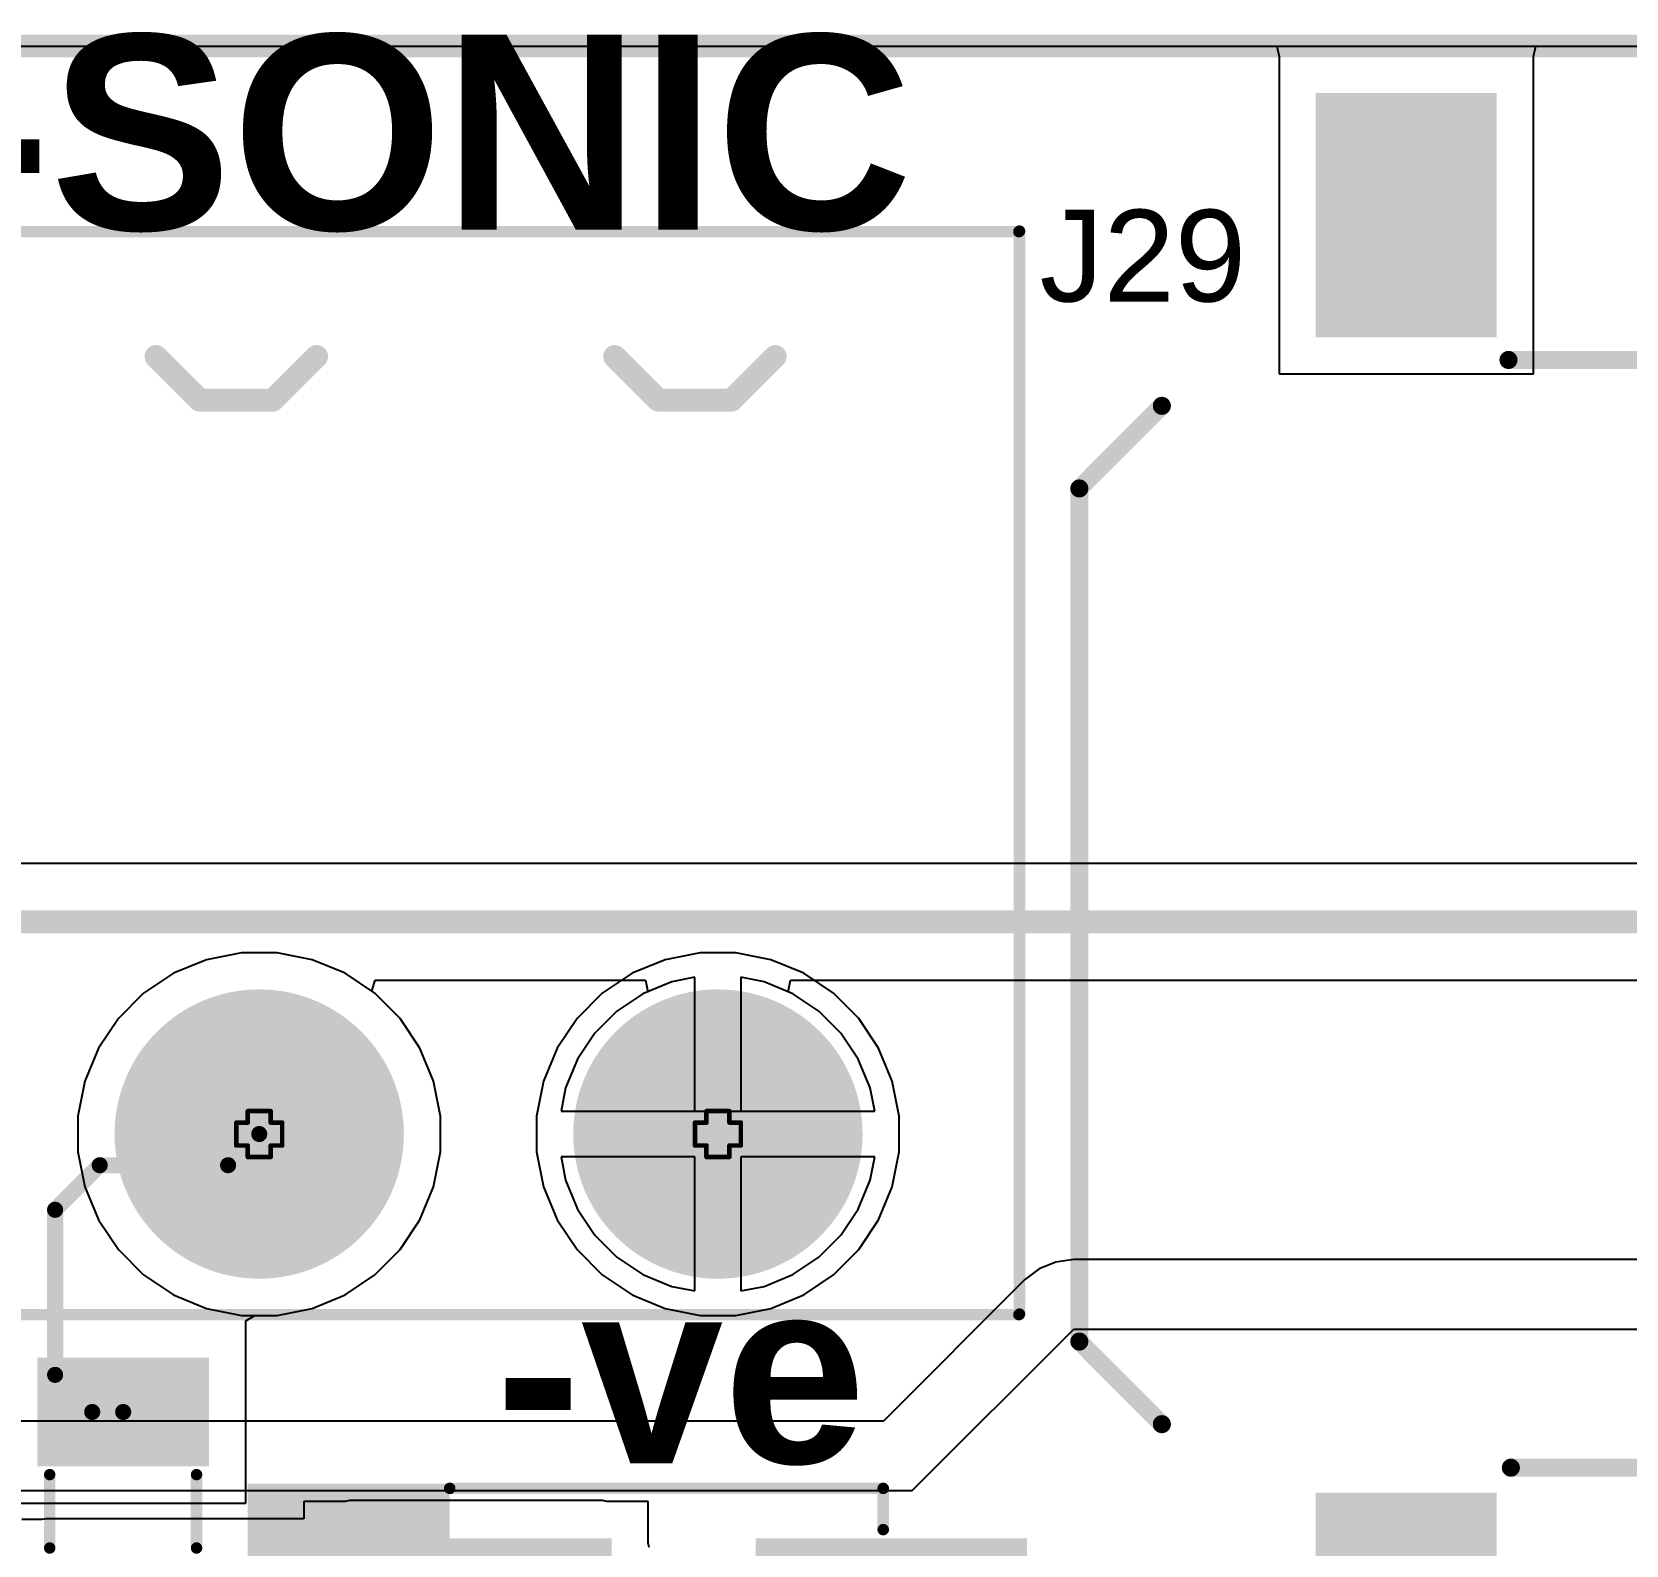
# Model space of a CAD drawing. Header units: inches. Extents: x -3 to 5437, y -3 to 5435.
# Drawn here: x 124.4 to 142.06, y 104.62 to 121.38 of the extents above; entities that cross this region are included whole.
import ezdxf

# ---------------------------------------------------------------- set-up
doc = ezdxf.new("R2010")
doc.units = ezdxf.units.IN
for name, color, linetype in [('Board Outline', 216, 'Continuous'), ('Bottom Layer', 5, 'Continuous'), ('Bottom Solder', 6, 'Continuous'), ('Drill Drawing', 1, 'Continuous'), ('GND', 16, 'Continuous'), ('Multi-Layer', 9, 'Continuous'), ('Pad Holes', 156, 'Continuous'), ('PWR', 76, 'Continuous'), ('Top Layer', 1, 'Continuous'), ('Top Overlay', 2, 'Continuous'), ('Top Paste', 8, 'Continuous'), ('Top Solder', 216, 'Continuous')]:
    doc.layers.add(name, color=color, linetype=linetype)
doc.styles.add('Arial', font='', dxfattribs={"height": 0.2})
doc.styles.add('Arial_Bold', font='', dxfattribs={"height": 0.2})
doc.styles.get('Arial').set_extended_font_data('Arial')
doc.styles.get('Arial_Bold').set_extended_font_data('Arial', bold=True)

# ---------------------------------------------------------------- blocks, each defined once
blk = doc.blocks.new('F____0805_113')
at = {"layer": 'Top Layer'}
for points in [[(-0.6, -0.85), (-1.6, -0.85), (-1.6, 0.85), (-0.6, 0.85)], [(1.6, -0.85), (0.6, -0.85), (0.6, 0.85), (1.6, 0.85)]]:
    blk.add_hatch(color=1, dxfattribs=at).paths.add_polyline_path(points)
at = {"layer": 'Top Paste'}
for points in [[(-0.6, -0.85), (-1.6, -0.85), (-1.6, 0.85), (-0.6, 0.85)], [(1.6, -0.85), (0.6, -0.85), (0.6, 0.85), (1.6, 0.85)]]:
    blk.add_hatch(color=8, dxfattribs=at).paths.add_polyline_path(points)
at = {"layer": 'Top Solder'}
for points in [[(-0.498, -0.952), (-1.702, -0.952), (-1.702, 0.952), (-0.498, 0.952)], [(1.702, -0.952), (0.498, -0.952), (0.498, 0.952), (1.702, 0.952)]]:
    blk.add_hatch(color=216, dxfattribs=at).paths.add_polyline_path(points)
at = {"layer": 'Top Overlay'}
for points in [[(-0.406, 0.813, 0.127, 0.127, 0), (0.406, 0.813, 0.127, 0.127, 0)], [(-0.406, -0.813, 0.127, 0.127, 0), (0.406, -0.813, 0.127, 0.127, 0)]]:
    blk.add_lwpolyline(points, format="xyseb", dxfattribs=at)
for points in [[(-0.438, 0.813, 0.0635, 0.0635, 1), (-0.375, 0.813, 0.0635, 0.0635, 1)], [(0.375, 0.813, 0.0635, 0.0635, 1), (0.438, 0.813, 0.0635, 0.0635, 1)], [(-0.438, -0.813, 0.0635, 0.0635, 1), (-0.375, -0.813, 0.0635, 0.0635, 1)], [(0.375, -0.813, 0.0635, 0.0635, 1), (0.438, -0.813, 0.0635, 0.0635, 1)]]:
    blk.add_lwpolyline(points, format="xyseb", close=True, dxfattribs=at)
blk = doc.blocks.new('SMB__115')
at = {"layer": 'Top Layer'}
for points in [[(-3.7, -1.2), (-3.7, 1.2), (-0.9, 1.2), (-0.9, -1.2)], [(0.9, -1.2), (0.9, 1.2), (3.7, 1.2), (3.7, -1.2)]]:
    blk.add_hatch(color=1, dxfattribs=at).paths.add_polyline_path(points)
at = {"layer": 'Top Overlay'}
for points in [[(2.591, 1.245), (4.827, 1.245), (4.827, 1.905), (2.591, 1.905)], [(3.734, -1.651), (4.827, -1.651), (4.827, 1.346), (3.734, 1.346)], [(2.591, -1.905), (4.827, -1.905), (4.827, -1.245), (2.591, -1.245)]]:
    blk.add_hatch(color=2, dxfattribs=at).paths.add_polyline_path(points)
at = {"layer": 'Top Paste'}
for points in [[(-3.7, -1.2), (-3.7, 1.2), (-0.9, 1.2), (-0.9, -1.2)], [(0.9, -1.2), (0.9, 1.2), (3.7, 1.2), (3.7, -1.2)]]:
    blk.add_hatch(color=8, dxfattribs=at).paths.add_polyline_path(points)
at = {"layer": 'Top Solder'}
for points in [[(-3.802, -1.302), (-3.802, 1.302), (-0.798, 1.302), (-0.798, -1.302)], [(0.798, -1.302), (0.798, 1.302), (3.802, 1.302), (3.802, -1.302)]]:
    blk.add_hatch(color=216, dxfattribs=at).paths.add_polyline_path(points)
at = {"layer": 'Top Overlay'}
for points in [[(2.591, 1.854, 0.127, 0.127, 0), (-2.21, 1.854, 0.127, 0.127, 0)], [(-2.21, 1.854, 0.127, 0.127, 0), (-2.21, 1.397, 0.127, 0.127, 0)], [(-2.21, -1.397, 0.127, 0.127, 0), (-2.21, -1.854, 0.127, 0.127, 0)], [(2.591, -1.854, 0.127, 0.127, 0), (-2.21, -1.854, 0.127, 0.127, 0)]]:
    blk.add_lwpolyline(points, format="xyseb", dxfattribs=at)
for points in [[(-2.242, 1.854, 0.0635, 0.0635, 1), (-2.178, 1.854, 0.0635, 0.0635, 1)], [(-2.242, 1.854, 0.0635, 0.0635, 1), (-2.178, 1.854, 0.0635, 0.0635, 1)], [(2.559, 1.854, 0.0635, 0.0635, 1), (2.623, 1.854, 0.0635, 0.0635, 1)], [(-2.242, 1.397, 0.0635, 0.0635, 1), (-2.178, 1.397, 0.0635, 0.0635, 1)], [(-2.242, -1.397, 0.0635, 0.0635, 1), (-2.178, -1.397, 0.0635, 0.0635, 1)], [(-2.242, -1.854, 0.0635, 0.0635, 1), (-2.178, -1.854, 0.0635, 0.0635, 1)], [(-2.242, -1.854, 0.0635, 0.0635, 1), (-2.178, -1.854, 0.0635, 0.0635, 1)], [(2.559, -1.854, 0.0635, 0.0635, 1), (2.623, -1.854, 0.0635, 0.0635, 1)]]:
    blk.add_lwpolyline(points, format="xyseb", close=True, dxfattribs=at)
blk = doc.blocks.new('TBP01R1_508_04BE_118')
at = {"layer": 'Bottom Layer'}
blk.add_hatch(color=5, dxfattribs=at).paths.add_polyline_path([(-6.58, 1.5), (-3.58, 1.5), (-3.58, -1.5), (-6.58, -1.5)])
h = blk.add_hatch(color=5, dxfattribs=at)
edge = h.paths.add_edge_path()
edge.add_arc((0, 0), 1.5, 0, 360)
h = blk.add_hatch(color=5, dxfattribs=at)
edge = h.paths.add_edge_path()
edge.add_arc((5.08, 0), 1.5, 0, 360)
h = blk.add_hatch(color=5, dxfattribs=at)
edge = h.paths.add_edge_path()
edge.add_arc((10.16, 0), 1.5, 0, 360)
at = {"layer": 'Bottom Solder'}
blk.add_hatch(color=6, dxfattribs=at).paths.add_polyline_path([(-6.682, 1.602), (-3.478, 1.602), (-3.478, -1.602), (-6.682, -1.602)])
h = blk.add_hatch(color=6, dxfattribs=at)
edge = h.paths.add_edge_path()
edge.add_arc((0, 0), 1.602, 0, 360)
h = blk.add_hatch(color=6, dxfattribs=at)
edge = h.paths.add_edge_path()
edge.add_arc((5.08, 0), 1.602, 0, 360)
h = blk.add_hatch(color=6, dxfattribs=at)
edge = h.paths.add_edge_path()
edge.add_arc((10.16, 0), 1.602, 0, 360)
at = {"layer": 'GND'}
blk.add_hatch(color=16, dxfattribs=at).paths.add_polyline_path([(-6.58, 1.5), (-3.58, 1.5), (-3.58, -1.5), (-6.58, -1.5)])
h = blk.add_hatch(color=16, dxfattribs=at)
edge = h.paths.add_edge_path()
edge.add_arc((0, 0), 1.5, 0, 360)
h = blk.add_hatch(color=16, dxfattribs=at)
edge = h.paths.add_edge_path()
edge.add_arc((5.08, 0), 1.5, 0, 360)
h = blk.add_hatch(color=16, dxfattribs=at)
edge = h.paths.add_edge_path()
edge.add_arc((10.16, 0), 1.5, 0, 360)
at = {"layer": 'Multi-Layer'}
blk.add_hatch(color=9, dxfattribs=at).paths.add_polyline_path([(-6.58, 1.5), (-3.58, 1.5), (-3.58, -1.5), (-6.58, -1.5)])
h = blk.add_hatch(color=9, dxfattribs=at)
edge = h.paths.add_edge_path()
edge.add_arc((0, 0), 1.5, 0, 360)
h = blk.add_hatch(color=9, dxfattribs=at)
edge = h.paths.add_edge_path()
edge.add_arc((5.08, 0), 1.5, 0, 360)
h = blk.add_hatch(color=9, dxfattribs=at)
edge = h.paths.add_edge_path()
edge.add_arc((10.16, 0), 1.5, 0, 360)
at = {"layer": 'Pad Holes'}
h = blk.add_hatch(color=7, dxfattribs=at)
edge = h.paths.add_edge_path()
edge.add_arc((-5.08, 0), 0.85, 0, 360)
h = blk.add_hatch(color=7, dxfattribs=at)
edge = h.paths.add_edge_path()
edge.add_arc((0, 0), 0.85, 0, 360)
h = blk.add_hatch(color=7, dxfattribs=at)
edge = h.paths.add_edge_path()
edge.add_arc((5.08, 0), 0.85, 0, 360)
h = blk.add_hatch(color=7, dxfattribs=at)
edge = h.paths.add_edge_path()
edge.add_arc((10.16, 0), 0.85, 0, 360)
at = {"layer": 'PWR'}
blk.add_hatch(color=76, dxfattribs=at).paths.add_polyline_path([(-6.58, 1.5), (-3.58, 1.5), (-3.58, -1.5), (-6.58, -1.5)])
h = blk.add_hatch(color=76, dxfattribs=at)
edge = h.paths.add_edge_path()
edge.add_arc((0, 0), 1.5, 0, 360)
h = blk.add_hatch(color=76, dxfattribs=at)
edge = h.paths.add_edge_path()
edge.add_arc((5.08, 0), 1.5, 0, 360)
h = blk.add_hatch(color=76, dxfattribs=at)
edge = h.paths.add_edge_path()
edge.add_arc((10.16, 0), 1.5, 0, 360)
at = {"layer": 'Top Layer'}
blk.add_hatch(color=1, dxfattribs=at).paths.add_polyline_path([(-6.58, 1.5), (-3.58, 1.5), (-3.58, -1.5), (-6.58, -1.5)])
h = blk.add_hatch(color=1, dxfattribs=at)
edge = h.paths.add_edge_path()
edge.add_arc((0, 0), 1.5, 0, 360)
h = blk.add_hatch(color=1, dxfattribs=at)
edge = h.paths.add_edge_path()
edge.add_arc((5.08, 0), 1.5, 0, 360)
h = blk.add_hatch(color=1, dxfattribs=at)
edge = h.paths.add_edge_path()
edge.add_arc((10.16, 0), 1.5, 0, 360)
at = {"layer": 'Top Solder'}
blk.add_hatch(color=216, dxfattribs=at).paths.add_polyline_path([(-6.682, 1.602), (-3.478, 1.602), (-3.478, -1.602), (-6.682, -1.602)])
h = blk.add_hatch(color=216, dxfattribs=at)
edge = h.paths.add_edge_path()
edge.add_arc((0, 0), 1.602, 0, 360)
h = blk.add_hatch(color=216, dxfattribs=at)
edge = h.paths.add_edge_path()
edge.add_arc((5.08, 0), 1.602, 0, 360)
h = blk.add_hatch(color=216, dxfattribs=at)
edge = h.paths.add_edge_path()
edge.add_arc((10.16, 0), 1.602, 0, 360)
at = {"layer": 'Top Overlay'}
for points in [[(-8.42, -2, 0.127, 0.127, 0), (-8.42, 10, 0.127, 0.127, 0)], [(-8.42, 9.994, 0.127, 0.127, 0), (13.494, 9.994, 0.127, 0.127, 0)], [(13.5, -1.994, 0.127, 0.127, 0), (13.5, 10, 0.127, 0.127, 0)], [(-6.223, 8.611, 0.254, 0.254, 0), (-5.74, 8.128, 0.254, 0.254, 0)], [(-4.928, 8.128, 0.254, 0.254, 0), (-4.445, 8.611, 0.254, 0.254, 0)], [(-1.143, 8.611, 0.254, 0.254, 0), (-0.66, 8.128, 0.254, 0.254, 0)], [(0.152, 8.128, 0.254, 0.254, 0), (0.635, 8.611, 0.254, 0.254, 0)], [(3.937, 8.611, 0.254, 0.254, 0), (4.42, 8.128, 0.254, 0.254, 0)], [(5.232, 8.128, 0.254, 0.254, 0), (5.715, 8.611, 0.254, 0.254, 0)], [(9.017, 8.611, 0.254, 0.254, 0), (9.5, 8.128, 0.254, 0.254, 0)], [(10.312, 8.128, 0.254, 0.254, 0), (10.795, 8.611, 0.254, 0.254, 0)], [(-5.74, 8.128, 0.254, 0.254, 0), (-4.928, 8.128, 0.254, 0.254, 0)], [(-0.66, 8.128, 0.254, 0.254, 0), (0.152, 8.128, 0.254, 0.254, 0)], [(4.42, 8.128, 0.254, 0.254, 0), (5.232, 8.128, 0.254, 0.254, 0)], [(9.5, 8.128, 0.254, 0.254, 0), (10.312, 8.128, 0.254, 0.254, 0)], [(-8.42, -2, 0.127, 0.127, 0), (13.494, -2, 0.127, 0.127, 0)], [(13.494, -2, 0.127, 0.127, 0), (13.5, -1.994, 0.127, 0.127, 0)]]:
    blk.add_lwpolyline(points, format="xyseb", dxfattribs=at)
for points in [[(-8.452, 10, 0.0635, 0.0635, 1), (-8.388, 10, 0.0635, 0.0635, 1)], [(-8.452, 9.994, 0.0635, 0.0635, 1), (-8.388, 9.994, 0.0635, 0.0635, 1)], [(13.462, 9.994, 0.0635, 0.0635, 1), (13.526, 9.994, 0.0635, 0.0635, 1)], [(13.468, 10, 0.0635, 0.0635, 1), (13.532, 10, 0.0635, 0.0635, 1)], [(-6.286, 8.611, 0.127, 0.127, 1), (-6.16, 8.611, 0.127, 0.127, 1)], [(-4.508, 8.611, 0.127, 0.127, 1), (-4.381, 8.611, 0.127, 0.127, 1)], [(-1.206, 8.611, 0.127, 0.127, 1), (-1.079, 8.611, 0.127, 0.127, 1)], [(0.571, 8.611, 0.127, 0.127, 1), (0.699, 8.611, 0.127, 0.127, 1)], [(3.873, 8.611, 0.127, 0.127, 1), (4, 8.611, 0.127, 0.127, 1)], [(5.652, 8.611, 0.127, 0.127, 1), (5.779, 8.611, 0.127, 0.127, 1)], [(8.953, 8.611, 0.127, 0.127, 1), (9.08, 8.611, 0.127, 0.127, 1)], [(10.732, 8.611, 0.127, 0.127, 1), (10.858, 8.611, 0.127, 0.127, 1)], [(-5.804, 8.128, 0.127, 0.127, 1), (-5.677, 8.128, 0.127, 0.127, 1)], [(-5.804, 8.128, 0.127, 0.127, 1), (-5.677, 8.128, 0.127, 0.127, 1)], [(-4.991, 8.128, 0.127, 0.127, 1), (-4.864, 8.128, 0.127, 0.127, 1)], [(-4.991, 8.128, 0.127, 0.127, 1), (-4.864, 8.128, 0.127, 0.127, 1)], [(-0.724, 8.128, 0.127, 0.127, 1), (-0.597, 8.128, 0.127, 0.127, 1)], [(-0.724, 8.128, 0.127, 0.127, 1), (-0.597, 8.128, 0.127, 0.127, 1)], [(0.089, 8.128, 0.127, 0.127, 1), (0.216, 8.128, 0.127, 0.127, 1)], [(0.089, 8.128, 0.127, 0.127, 1), (0.216, 8.128, 0.127, 0.127, 1)], [(4.356, 8.128, 0.127, 0.127, 1), (4.483, 8.128, 0.127, 0.127, 1)], [(4.356, 8.128, 0.127, 0.127, 1), (4.483, 8.128, 0.127, 0.127, 1)], [(5.169, 8.128, 0.127, 0.127, 1), (5.296, 8.128, 0.127, 0.127, 1)], [(5.169, 8.128, 0.127, 0.127, 1), (5.296, 8.128, 0.127, 0.127, 1)], [(9.436, 8.128, 0.127, 0.127, 1), (9.563, 8.128, 0.127, 0.127, 1)], [(9.436, 8.128, 0.127, 0.127, 1), (9.563, 8.128, 0.127, 0.127, 1)], [(10.249, 8.128, 0.127, 0.127, 1), (10.376, 8.128, 0.127, 0.127, 1)], [(10.249, 8.128, 0.127, 0.127, 1), (10.376, 8.128, 0.127, 0.127, 1)], [(-5.158, -1.702, 0.2, 0.2, 1), (-5.358, -1.702, 0.2, 0.2, 1)], [(-5.408, -1.702, 0.1, 0.1, 1), (-5.308, -1.702, 0.1, 0.1, 1)], [(-5.208, -1.702, 0.1, 0.1, 1), (-5.108, -1.702, 0.1, 0.1, 1)], [(-8.452, -2, 0.0635, 0.0635, 1), (-8.388, -2, 0.0635, 0.0635, 1)], [(-8.452, -2, 0.0635, 0.0635, 1), (-8.388, -2, 0.0635, 0.0635, 1)], [(13.462, -2, 0.0635, 0.0635, 1), (13.526, -2, 0.0635, 0.0635, 1)], [(13.462, -2, 0.0635, 0.0635, 1), (13.526, -2, 0.0635, 0.0635, 1)], [(13.468, -1.994, 0.0635, 0.0635, 1), (13.532, -1.994, 0.0635, 0.0635, 1)], [(13.468, -1.994, 0.0635, 0.0635, 1), (13.532, -1.994, 0.0635, 0.0635, 1)]]:
    blk.add_lwpolyline(points, format="xyseb", close=True, dxfattribs=at)
blk = doc.blocks.new('TL3300CF160Q_410')
at = {"layer": 'Top Layer'}
for points in [[(-6.5, 1.6), (-9, 1.6), (-9, 3.4), (-6.5, 3.4)], [(9, 1.6), (6.5, 1.6), (6.5, 3.4), (9, 3.4)], [(-6.5, -3.4), (-9, -3.4), (-9, -1.6), (-6.5, -1.6)], [(9, -3.4), (6.5, -3.4), (6.5, -1.6), (9, -1.6)]]:
    blk.add_hatch(color=1, dxfattribs=at).paths.add_polyline_path(points)
at = {"layer": 'Top Paste'}
for points in [[(-6.5, 1.6), (-9, 1.6), (-9, 3.4), (-6.5, 3.4)], [(9, 1.6), (6.5, 1.6), (6.5, 3.4), (9, 3.4)], [(-6.5, -3.4), (-9, -3.4), (-9, -1.6), (-6.5, -1.6)], [(9, -3.4), (6.5, -3.4), (6.5, -1.6), (9, -1.6)]]:
    blk.add_hatch(color=8, dxfattribs=at).paths.add_polyline_path(points)
at = {"layer": 'Top Solder'}
for points in [[(-6.398, 1.498), (-9.102, 1.498), (-9.102, 3.502), (-6.398, 3.502)], [(9.102, 1.498), (6.398, 1.498), (6.398, 3.502), (9.102, 3.502)], [(-6.398, -3.502), (-9.102, -3.502), (-9.102, -1.498), (-6.398, -1.498)], [(9.102, -3.502), (6.398, -3.502), (6.398, -1.498), (9.102, -1.498)]]:
    blk.add_hatch(color=216, dxfattribs=at).paths.add_polyline_path(points)
at = {"layer": 'Top Overlay'}
for points in [[(-4.724, 6.121, 0.2, 0.2, 0), (-5.639, 5.207, 0.2, 0.2, 0)], [(-4.724, 6.121, 0.2, 0.2, 0), (4.724, 6.121, 0.2, 0.2, 0)], [(4.724, 6.121, 0.2, 0.2, 0), (5.639, 5.207, 0.2, 0.2, 0)], [(-6.121, 1.342, 0.2, 0.2, 0), (-6.121, -1.295, 0.2, 0.2, 0)], [(6.147, 1.368, 0.2, 0.2, 0), (6.147, -1.397, 0.2, 0.2, 0)], [(-5.639, -5.207, 0.2, 0.2, 0), (-4.724, -6.121, 0.2, 0.2, 0)], [(5.639, -5.207, 0.2, 0.2, 0), (4.724, -6.121, 0.2, 0.2, 0)], [(-4.724, -6.121, 0.2, 0.2, 0), (4.724, -6.121, 0.2, 0.2, 0)]]:
    blk.add_lwpolyline(points, format="xyseb", dxfattribs=at)
for points in [[(-4.774, 6.121, 0.1, 0.1, 1), (-4.674, 6.121, 0.1, 0.1, 1)], [(-4.774, 6.121, 0.1, 0.1, 1), (-4.674, 6.121, 0.1, 0.1, 1)], [(4.674, 6.121, 0.1, 0.1, 1), (4.774, 6.121, 0.1, 0.1, 1)], [(4.674, 6.121, 0.1, 0.1, 1), (4.774, 6.121, 0.1, 0.1, 1)], [(-5.689, 5.207, 0.1, 0.1, 1), (-5.589, 5.207, 0.1, 0.1, 1)], [(5.589, 5.207, 0.1, 0.1, 1), (5.689, 5.207, 0.1, 0.1, 1)], [(-6.171, 1.342, 0.1, 0.1, 1), (-6.071, 1.342, 0.1, 0.1, 1)], [(6.097, 1.368, 0.1, 0.1, 1), (6.197, 1.368, 0.1, 0.1, 1)], [(-8.455, 0.954, 0.254, 0.254, 1), (-8.995, 0.954, 0.254, 0.254, 1)], [(-9.059, 0.954, 0.127, 0.127, 1), (-8.932, 0.954, 0.127, 0.127, 1)], [(-8.519, 0.954, 0.127, 0.127, 1), (-8.392, 0.954, 0.127, 0.127, 1)], [(-6.171, -1.295, 0.1, 0.1, 1), (-6.071, -1.295, 0.1, 0.1, 1)], [(6.097, -1.397, 0.1, 0.1, 1), (6.197, -1.397, 0.1, 0.1, 1)], [(-5.689, -5.207, 0.1, 0.1, 1), (-5.589, -5.207, 0.1, 0.1, 1)], [(5.589, -5.207, 0.1, 0.1, 1), (5.689, -5.207, 0.1, 0.1, 1)], [(-4.774, -6.121, 0.1, 0.1, 1), (-4.674, -6.121, 0.1, 0.1, 1)], [(-4.774, -6.121, 0.1, 0.1, 1), (-4.674, -6.121, 0.1, 0.1, 1)], [(4.674, -6.121, 0.1, 0.1, 1), (4.774, -6.121, 0.1, 0.1, 1)], [(4.674, -6.121, 0.1, 0.1, 1), (4.774, -6.121, 0.1, 0.1, 1)]]:
    blk.add_lwpolyline(points, format="xyseb", close=True, dxfattribs=at)

msp = doc.modelspace()

# ---------------------------------------------------------------- linework, layer by layer
at = {"layer": 'Board Outline'}
msp.add_lwpolyline([(-2.777, 121.22, 0.254, 0.254, 0), (202.223, 121.22, 0.254, 0.254, 0)], format="xyseb", dxfattribs=at)
at = {"layer": 'Bottom Layer'}
for p, q in [((50.23, 121.22), (198.678, 121.22)), ((126.335, 111.101), (125.969, 110.95)), ((126.723, 111.178), (126.335, 111.101)), ((127.118, 111.178), (126.723, 111.178)), ((127.506, 111.101), (127.118, 111.178)), ((127.872, 110.95), (127.506, 111.101)), ((125.969, 110.95), (125.64, 110.73)), ((128.2, 110.73), (127.872, 110.95)), ((131.746, 110.908), (131.489, 110.857)), ((131.746, 109.424), (131.746, 110.908)), ((132.512, 110.857), (132.254, 110.908)), ((132.254, 110.908), (132.254, 109.424)), ((125.64, 110.73), (125.361, 110.45)), ((128.48, 110.45), (128.2, 110.73)), ((131.17, 110.724), (130.882, 110.532)), ((131.489, 110.857), (131.17, 110.724)), ((132.831, 110.724), (132.512, 110.857)), ((133.119, 110.532), (132.831, 110.724)), ((130.882, 110.532), (130.638, 110.288)), ((133.363, 110.288), (133.119, 110.532)), ((125.361, 110.45), (125.141, 110.121)), ((128.7, 110.121), (128.48, 110.45)), ((130.638, 110.288), (130.446, 110.001)), ((133.555, 110.001), (133.363, 110.288)), ((125.141, 110.121), (124.99, 109.756)), ((128.851, 109.756), (128.7, 110.121)), ((130.446, 110.001), (130.314, 109.682)), ((133.687, 109.682), (133.555, 110.001)), ((124.99, 109.756), (124.912, 109.368)), ((128.928, 109.368), (128.851, 109.756)), ((130.314, 109.682), (130.263, 109.424)), ((133.738, 109.424), (133.687, 109.682)), ((124.912, 109.368), (124.912, 108.972)), ((128.928, 108.972), (128.928, 109.368)), ((130.263, 109.424), (131.746, 109.424)), ((132.254, 109.424), (133.738, 109.424)), ((124.912, 108.972), (124.99, 108.584)), ((128.851, 108.584), (128.928, 108.972)), ((131.746, 108.916), (130.263, 108.916)), ((130.263, 108.916), (130.314, 108.658)), ((131.746, 107.432), (131.746, 108.916)), ((133.738, 108.916), (132.254, 108.916)), ((132.254, 108.916), (132.254, 107.432)), ((133.687, 108.658), (133.738, 108.916)), ((130.314, 108.658), (130.446, 108.339)), ((133.555, 108.339), (133.687, 108.658)), ((124.99, 108.584), (125.141, 108.219)), ((128.7, 108.219), (128.851, 108.584)), ((130.446, 108.339), (130.638, 108.052)), ((133.363, 108.052), (133.555, 108.339)), ((125.141, 108.219), (125.361, 107.89)), ((128.48, 107.89), (128.7, 108.219)), ((125.361, 107.89), (125.64, 107.61)), ((128.2, 107.61), (128.48, 107.89)), ((130.638, 108.052), (130.882, 107.808)), ((133.119, 107.808), (133.363, 108.052)), ((130.882, 107.808), (131.17, 107.616)), ((132.831, 107.616), (133.119, 107.808)), ((125.64, 107.61), (125.969, 107.391)), ((127.872, 107.391), (128.2, 107.61)), ((131.17, 107.616), (131.489, 107.483)), ((132.512, 107.483), (132.831, 107.616)), ((125.969, 107.391), (126.335, 107.239)), ((127.506, 107.239), (127.872, 107.391)), ((131.489, 107.483), (131.746, 107.432)), ((132.254, 107.432), (132.512, 107.483)), ((126.335, 107.239), (126.723, 107.162)), ((127.118, 107.162), (127.506, 107.239)), ((126.723, 107.162), (127.118, 107.162))]:
    msp.add_line(p, q, dxfattribs=at)
at = {"layer": 'Drill Drawing'}
for points in [[(126.666, 109.043, 0.0508, 0.0508, 0), (126.666, 109.297, 0.0508, 0.0508, 0)], [(126.666, 109.297, 0.0508, 0.0508, 0), (126.793, 109.297, 0.0508, 0.0508, 0)], [(126.793, 109.297, 0.0508, 0.0508, 0), (126.793, 109.424, 0.0508, 0.0508, 0)], [(126.793, 109.424, 0.0508, 0.0508, 0), (127.047, 109.424, 0.0508, 0.0508, 0)], [(127.047, 109.297, 0.0508, 0.0508, 0), (127.047, 109.424, 0.0508, 0.0508, 0)], [(127.047, 109.297, 0.0508, 0.0508, 0), (127.174, 109.297, 0.0508, 0.0508, 0)], [(127.174, 109.043, 0.0508, 0.0508, 0), (127.174, 109.297, 0.0508, 0.0508, 0)], [(131.746, 109.043, 0.0508, 0.0508, 0), (131.746, 109.297, 0.0508, 0.0508, 0)], [(131.746, 109.297, 0.0508, 0.0508, 0), (131.873, 109.297, 0.0508, 0.0508, 0)], [(131.873, 109.297, 0.0508, 0.0508, 0), (131.873, 109.424, 0.0508, 0.0508, 0)], [(131.873, 109.424, 0.0508, 0.0508, 0), (132.127, 109.424, 0.0508, 0.0508, 0)], [(132.127, 109.297, 0.0508, 0.0508, 0), (132.127, 109.424, 0.0508, 0.0508, 0)], [(132.127, 109.297, 0.0508, 0.0508, 0), (132.254, 109.297, 0.0508, 0.0508, 0)], [(132.254, 109.043, 0.0508, 0.0508, 0), (132.254, 109.297, 0.0508, 0.0508, 0)], [(126.666, 109.043, 0.0508, 0.0508, 0), (126.793, 109.043, 0.0508, 0.0508, 0)], [(126.793, 108.916, 0.0508, 0.0508, 0), (126.793, 109.043, 0.0508, 0.0508, 0)], [(126.793, 108.916, 0.0508, 0.0508, 0), (127.047, 108.916, 0.0508, 0.0508, 0)], [(127.047, 109.043, 0.0508, 0.0508, 0), (127.174, 109.043, 0.0508, 0.0508, 0)], [(127.047, 108.916, 0.0508, 0.0508, 0), (127.047, 109.043, 0.0508, 0.0508, 0)], [(131.746, 109.043, 0.0508, 0.0508, 0), (131.873, 109.043, 0.0508, 0.0508, 0)], [(131.873, 108.916, 0.0508, 0.0508, 0), (131.873, 109.043, 0.0508, 0.0508, 0)], [(131.873, 108.916, 0.0508, 0.0508, 0), (132.127, 108.916, 0.0508, 0.0508, 0)], [(132.127, 109.043, 0.0508, 0.0508, 0), (132.254, 109.043, 0.0508, 0.0508, 0)], [(132.127, 108.916, 0.0508, 0.0508, 0), (132.127, 109.043, 0.0508, 0.0508, 0)]]:
    msp.add_lwpolyline(points, format="xyseb", dxfattribs=at)
for points in [[(126.654, 109.297, 0.0254, 0.0254, 1), (126.679, 109.297, 0.0254, 0.0254, 1)], [(126.654, 109.297, 0.0254, 0.0254, 1), (126.679, 109.297, 0.0254, 0.0254, 1)], [(126.781, 109.424, 0.0254, 0.0254, 1), (126.806, 109.424, 0.0254, 0.0254, 1)], [(126.781, 109.424, 0.0254, 0.0254, 1), (126.806, 109.424, 0.0254, 0.0254, 1)], [(126.781, 109.297, 0.0254, 0.0254, 1), (126.806, 109.297, 0.0254, 0.0254, 1)], [(126.781, 109.297, 0.0254, 0.0254, 1), (126.806, 109.297, 0.0254, 0.0254, 1)], [(127.035, 109.424, 0.0254, 0.0254, 1), (127.06, 109.424, 0.0254, 0.0254, 1)], [(127.035, 109.424, 0.0254, 0.0254, 1), (127.06, 109.424, 0.0254, 0.0254, 1)], [(127.035, 109.297, 0.0254, 0.0254, 1), (127.06, 109.297, 0.0254, 0.0254, 1)], [(127.035, 109.297, 0.0254, 0.0254, 1), (127.06, 109.297, 0.0254, 0.0254, 1)], [(127.162, 109.297, 0.0254, 0.0254, 1), (127.187, 109.297, 0.0254, 0.0254, 1)], [(127.162, 109.297, 0.0254, 0.0254, 1), (127.187, 109.297, 0.0254, 0.0254, 1)], [(131.734, 109.297, 0.0254, 0.0254, 1), (131.759, 109.297, 0.0254, 0.0254, 1)], [(131.734, 109.297, 0.0254, 0.0254, 1), (131.759, 109.297, 0.0254, 0.0254, 1)], [(131.861, 109.424, 0.0254, 0.0254, 1), (131.886, 109.424, 0.0254, 0.0254, 1)], [(131.861, 109.424, 0.0254, 0.0254, 1), (131.886, 109.424, 0.0254, 0.0254, 1)], [(131.861, 109.297, 0.0254, 0.0254, 1), (131.886, 109.297, 0.0254, 0.0254, 1)], [(131.861, 109.297, 0.0254, 0.0254, 1), (131.886, 109.297, 0.0254, 0.0254, 1)], [(132.115, 109.424, 0.0254, 0.0254, 1), (132.14, 109.424, 0.0254, 0.0254, 1)], [(132.115, 109.424, 0.0254, 0.0254, 1), (132.14, 109.424, 0.0254, 0.0254, 1)], [(132.115, 109.297, 0.0254, 0.0254, 1), (132.14, 109.297, 0.0254, 0.0254, 1)], [(132.115, 109.297, 0.0254, 0.0254, 1), (132.14, 109.297, 0.0254, 0.0254, 1)], [(132.242, 109.297, 0.0254, 0.0254, 1), (132.267, 109.297, 0.0254, 0.0254, 1)], [(132.242, 109.297, 0.0254, 0.0254, 1), (132.267, 109.297, 0.0254, 0.0254, 1)], [(126.654, 109.043, 0.0254, 0.0254, 1), (126.679, 109.043, 0.0254, 0.0254, 1)], [(126.654, 109.043, 0.0254, 0.0254, 1), (126.679, 109.043, 0.0254, 0.0254, 1)], [(126.781, 109.043, 0.0254, 0.0254, 1), (126.806, 109.043, 0.0254, 0.0254, 1)], [(126.781, 109.043, 0.0254, 0.0254, 1), (126.806, 109.043, 0.0254, 0.0254, 1)], [(126.781, 108.916, 0.0254, 0.0254, 1), (126.806, 108.916, 0.0254, 0.0254, 1)], [(126.781, 108.916, 0.0254, 0.0254, 1), (126.806, 108.916, 0.0254, 0.0254, 1)], [(127.035, 109.043, 0.0254, 0.0254, 1), (127.06, 109.043, 0.0254, 0.0254, 1)], [(127.035, 109.043, 0.0254, 0.0254, 1), (127.06, 109.043, 0.0254, 0.0254, 1)], [(127.035, 108.916, 0.0254, 0.0254, 1), (127.06, 108.916, 0.0254, 0.0254, 1)], [(127.035, 108.916, 0.0254, 0.0254, 1), (127.06, 108.916, 0.0254, 0.0254, 1)], [(127.162, 109.043, 0.0254, 0.0254, 1), (127.187, 109.043, 0.0254, 0.0254, 1)], [(127.162, 109.043, 0.0254, 0.0254, 1), (127.187, 109.043, 0.0254, 0.0254, 1)], [(131.734, 109.043, 0.0254, 0.0254, 1), (131.759, 109.043, 0.0254, 0.0254, 1)], [(131.734, 109.043, 0.0254, 0.0254, 1), (131.759, 109.043, 0.0254, 0.0254, 1)], [(131.861, 109.043, 0.0254, 0.0254, 1), (131.886, 109.043, 0.0254, 0.0254, 1)], [(131.861, 109.043, 0.0254, 0.0254, 1), (131.886, 109.043, 0.0254, 0.0254, 1)], [(131.861, 108.916, 0.0254, 0.0254, 1), (131.886, 108.916, 0.0254, 0.0254, 1)], [(131.861, 108.916, 0.0254, 0.0254, 1), (131.886, 108.916, 0.0254, 0.0254, 1)], [(132.115, 109.043, 0.0254, 0.0254, 1), (132.14, 109.043, 0.0254, 0.0254, 1)], [(132.115, 109.043, 0.0254, 0.0254, 1), (132.14, 109.043, 0.0254, 0.0254, 1)], [(132.115, 108.916, 0.0254, 0.0254, 1), (132.14, 108.916, 0.0254, 0.0254, 1)], [(132.115, 108.916, 0.0254, 0.0254, 1), (132.14, 108.916, 0.0254, 0.0254, 1)], [(132.242, 109.043, 0.0254, 0.0254, 1), (132.267, 109.043, 0.0254, 0.0254, 1)], [(132.242, 109.043, 0.0254, 0.0254, 1), (132.267, 109.043, 0.0254, 0.0254, 1)]]:
    msp.add_lwpolyline(points, format="xyseb", close=True, dxfattribs=at)
at = {"layer": 'GND'}
for p, q in [((50.23, 121.22), (198.431, 121.22)), ((126.335, 111.101), (125.969, 110.95)), ((126.723, 111.178), (126.335, 111.101)), ((127.118, 111.178), (126.723, 111.178)), ((127.506, 111.101), (127.118, 111.178)), ((127.872, 110.95), (127.506, 111.101)), ((125.969, 110.95), (125.64, 110.73)), ((128.2, 110.73), (127.872, 110.95)), ((131.746, 110.908), (131.489, 110.857)), ((131.746, 109.424), (131.746, 110.908)), ((132.512, 110.857), (132.254, 110.908)), ((132.254, 110.908), (132.254, 109.424)), ((125.64, 110.73), (125.361, 110.45)), ((128.48, 110.45), (128.2, 110.73)), ((131.17, 110.724), (130.882, 110.532)), ((131.489, 110.857), (131.17, 110.724)), ((132.831, 110.724), (132.512, 110.857)), ((133.119, 110.532), (132.831, 110.724)), ((130.882, 110.532), (130.638, 110.288)), ((133.363, 110.288), (133.119, 110.532)), ((125.361, 110.45), (125.141, 110.121)), ((128.7, 110.121), (128.48, 110.45)), ((130.638, 110.288), (130.446, 110.001)), ((133.555, 110.001), (133.363, 110.288)), ((125.141, 110.121), (124.99, 109.756)), ((128.851, 109.756), (128.7, 110.121)), ((130.446, 110.001), (130.314, 109.682)), ((133.687, 109.682), (133.555, 110.001)), ((124.99, 109.756), (124.912, 109.368)), ((128.928, 109.368), (128.851, 109.756)), ((130.314, 109.682), (130.263, 109.424)), ((133.738, 109.424), (133.687, 109.682)), ((124.912, 109.368), (124.912, 108.972)), ((128.928, 108.972), (128.928, 109.368)), ((130.263, 109.424), (131.746, 109.424)), ((132.254, 109.424), (133.738, 109.424)), ((124.912, 108.972), (124.99, 108.584)), ((128.851, 108.584), (128.928, 108.972)), ((131.746, 108.916), (130.263, 108.916)), ((130.263, 108.916), (130.314, 108.658)), ((131.746, 107.432), (131.746, 108.916)), ((133.738, 108.916), (132.254, 108.916)), ((132.254, 108.916), (132.254, 107.432)), ((133.687, 108.658), (133.738, 108.916)), ((130.314, 108.658), (130.446, 108.339)), ((133.555, 108.339), (133.687, 108.658)), ((124.99, 108.584), (125.141, 108.219)), ((128.7, 108.219), (128.851, 108.584)), ((130.446, 108.339), (130.638, 108.052)), ((133.363, 108.052), (133.555, 108.339)), ((125.141, 108.219), (125.361, 107.89)), ((128.48, 107.89), (128.7, 108.219)), ((125.361, 107.89), (125.64, 107.61)), ((128.2, 107.61), (128.48, 107.89)), ((130.638, 108.052), (130.882, 107.808)), ((133.119, 107.808), (133.363, 108.052)), ((130.882, 107.808), (131.17, 107.616)), ((132.831, 107.616), (133.119, 107.808)), ((125.64, 107.61), (125.969, 107.391)), ((127.872, 107.391), (128.2, 107.61)), ((131.17, 107.616), (131.489, 107.483)), ((132.512, 107.483), (132.831, 107.616)), ((125.969, 107.391), (126.335, 107.239)), ((127.506, 107.239), (127.872, 107.391)), ((131.489, 107.483), (131.746, 107.432)), ((132.254, 107.432), (132.512, 107.483)), ((126.335, 107.239), (126.723, 107.162)), ((127.118, 107.162), (127.506, 107.239)), ((126.723, 107.162), (127.118, 107.162))]:
    msp.add_line(p, q, dxfattribs=at)
at = {"layer": 'PWR'}
for p, q in [((50.23, 121.22), (197.84, 121.22)), ((126.335, 111.101), (125.969, 110.95)), ((126.723, 111.178), (126.335, 111.101)), ((127.118, 111.178), (126.723, 111.178)), ((127.506, 111.101), (127.118, 111.178)), ((127.872, 110.95), (127.506, 111.101)), ((131.415, 111.101), (131.049, 110.95)), ((131.803, 111.178), (131.415, 111.101)), ((132.198, 111.178), (131.803, 111.178)), ((132.586, 111.101), (132.198, 111.178)), ((132.952, 110.95), (132.586, 111.101)), ((125.969, 110.95), (125.64, 110.73)), ((128.2, 110.73), (127.872, 110.95)), ((131.049, 110.95), (130.72, 110.73)), ((133.28, 110.73), (132.952, 110.95)), ((125.64, 110.73), (125.361, 110.45)), ((128.48, 110.45), (128.2, 110.73)), ((130.72, 110.73), (130.441, 110.45)), ((133.56, 110.45), (133.28, 110.73)), ((125.361, 110.45), (125.141, 110.121)), ((128.7, 110.121), (128.48, 110.45)), ((130.441, 110.45), (130.221, 110.121)), ((133.78, 110.121), (133.56, 110.45)), ((125.141, 110.121), (124.99, 109.756)), ((128.851, 109.756), (128.7, 110.121)), ((130.221, 110.121), (130.07, 109.756)), ((133.931, 109.756), (133.78, 110.121)), ((124.99, 109.756), (124.912, 109.368)), ((128.928, 109.368), (128.851, 109.756)), ((130.07, 109.756), (129.992, 109.368)), ((134.008, 109.368), (133.931, 109.756)), ((124.912, 109.368), (124.912, 108.972)), ((128.928, 108.972), (128.928, 109.368)), ((129.992, 109.368), (129.992, 108.972)), ((134.008, 108.972), (134.008, 109.368)), ((124.912, 108.972), (124.99, 108.584)), ((128.851, 108.584), (128.928, 108.972)), ((129.992, 108.972), (130.07, 108.584)), ((133.931, 108.584), (134.008, 108.972)), ((124.99, 108.584), (125.141, 108.219)), ((128.7, 108.219), (128.851, 108.584)), ((130.07, 108.584), (130.221, 108.219)), ((133.78, 108.219), (133.931, 108.584)), ((125.141, 108.219), (125.361, 107.89)), ((128.48, 107.89), (128.7, 108.219)), ((130.221, 108.219), (130.441, 107.89)), ((133.56, 107.89), (133.78, 108.219)), ((125.361, 107.89), (125.64, 107.61)), ((128.2, 107.61), (128.48, 107.89)), ((130.441, 107.89), (130.72, 107.61)), ((133.28, 107.61), (133.56, 107.89)), ((135.742, 107.753), (135.557, 107.676)), ((135.941, 107.779), (135.742, 107.753)), ((179.549, 107.779), (135.941, 107.779)), ((125.64, 107.61), (125.969, 107.391)), ((127.872, 107.391), (128.2, 107.61)), ((130.72, 107.61), (131.049, 107.391)), ((132.952, 107.391), (133.28, 107.61)), ((135.397, 107.554), (133.833, 105.989)), ((135.557, 107.676), (135.397, 107.554)), ((125.969, 107.391), (126.335, 107.239)), ((127.506, 107.239), (127.872, 107.391)), ((131.049, 107.391), (131.415, 107.239)), ((132.586, 107.239), (132.952, 107.391)), ((126.335, 107.239), (126.723, 107.162)), ((127.118, 107.162), (127.506, 107.239)), ((131.415, 107.239), (131.803, 107.162)), ((132.198, 107.162), (132.586, 107.239)), ((126.723, 107.162), (127.118, 107.162)), ((131.803, 107.162), (132.198, 107.162)), ((134.151, 105.221), (135.941, 107.01)), ((135.941, 107.01), (179.867, 107.01)), ((133.833, 105.989), (113.716, 105.989)), ((113.397, 105.221), (134.151, 105.221))]:
    msp.add_line(p, q, dxfattribs=at)
at = {"layer": 'Top Layer'}
for p, q in [((50.23, 121.22), (138.189, 121.22)), ((138.189, 121.22), (138.216, 121.104)), ((141.032, 121.104), (141.058, 121.22)), ((141.058, 121.22), (143.189, 121.22)), ((138.216, 121.104), (138.216, 121.093)), ((138.216, 121.093), (138.216, 117.588)), ((141.032, 121.093), (141.032, 121.104)), ((141.032, 117.588), (141.032, 121.093)), ((138.216, 117.588), (141.032, 117.588)), ((168.641, 112.168), (112.668, 112.168)), ((128.167, 110.752), (128.204, 110.873)), ((128.2, 110.73), (128.167, 110.752)), ((128.48, 110.45), (128.2, 110.73)), ((128.204, 110.873), (131.197, 110.873)), ((131.17, 110.724), (130.882, 110.532)), ((131.223, 110.746), (131.17, 110.724)), ((131.197, 110.873), (131.223, 110.746)), ((132.778, 110.746), (132.804, 110.873)), ((132.831, 110.724), (132.778, 110.746)), ((132.804, 110.873), (168.373, 110.873)), ((133.119, 110.532), (132.831, 110.724)), ((130.882, 110.532), (130.638, 110.288)), ((133.363, 110.288), (133.119, 110.532)), ((128.7, 110.121), (128.48, 110.45)), ((130.638, 110.288), (130.446, 110.001)), ((133.555, 110.001), (133.363, 110.288)), ((128.851, 109.756), (128.7, 110.121)), ((130.446, 110.001), (130.314, 109.682)), ((133.687, 109.682), (133.555, 110.001)), ((128.928, 109.368), (128.851, 109.756)), ((130.314, 109.682), (130.263, 109.424)), ((133.738, 109.424), (133.687, 109.682)), ((128.928, 108.972), (128.928, 109.368)), ((130.263, 109.424), (133.738, 109.424)), ((128.851, 108.584), (128.928, 108.972)), ((131.746, 108.916), (130.263, 108.916)), ((130.263, 108.916), (130.314, 108.658)), ((131.746, 107.432), (131.746, 108.916)), ((133.738, 108.916), (132.254, 108.916)), ((132.254, 108.916), (132.254, 107.432)), ((133.687, 108.658), (133.738, 108.916)), ((130.314, 108.658), (130.446, 108.339)), ((133.555, 108.339), (133.687, 108.658)), ((128.7, 108.219), (128.851, 108.584)), ((130.446, 108.339), (130.638, 108.052)), ((133.363, 108.052), (133.555, 108.339)), ((128.48, 107.89), (128.7, 108.219)), ((128.2, 107.61), (128.48, 107.89)), ((130.638, 108.052), (130.882, 107.808)), ((133.119, 107.808), (133.363, 108.052)), ((130.882, 107.808), (131.17, 107.616)), ((132.831, 107.616), (133.119, 107.808)), ((127.872, 107.391), (128.2, 107.61)), ((131.17, 107.616), (131.489, 107.483)), ((132.512, 107.483), (132.831, 107.616)), ((127.506, 107.239), (127.872, 107.391)), ((131.489, 107.483), (131.746, 107.432)), ((132.254, 107.432), (132.512, 107.483)), ((127.118, 107.162), (127.506, 107.239)), ((126.771, 107.1), (126.873, 107.162)), ((126.771, 105.084), (126.771, 107.1)), ((126.873, 107.162), (127.118, 107.162)), ((122.033, 105.084), (126.771, 105.084)), ((127.871, 105.1), (127.413, 105.1)), ((127.413, 105.1), (127.413, 104.91)), ((127.921, 105.11), (127.871, 105.1)), ((130.721, 105.11), (127.921, 105.11)), ((130.771, 105.1), (130.721, 105.11)), ((131.229, 105.1), (130.771, 105.1)), ((131.229, 104.642), (131.229, 105.1)), ((124.513, 104.9), (124.291, 104.9)), ((124.563, 104.91), (124.513, 104.9)), ((127.413, 104.91), (124.563, 104.91)), ((131.239, 104.592), (131.229, 104.642))]:
    msp.add_line(p, q, dxfattribs=at)
for points in [[(112.668, 111.521, 0.254, 0.254, 0), (168.641, 111.521, 0.254, 0.254, 0)], [(126.575, 108.825, 0.178, 0.178, 0), (126.92, 109.17, 0.178, 0.178, 0)], [(124.66, 108.331, 0.178, 0.178, 0), (125.154, 108.825, 0.178, 0.178, 0)], [(125.154, 108.825, 0.178, 0.178, 0), (126.575, 108.825, 0.178, 0.178, 0)], [(124.66, 106.503, 0.178, 0.178, 0), (124.66, 108.331, 0.178, 0.178, 0)], [(124.66, 106.503, 0.178, 0.178, 0), (125.071, 106.092, 0.178, 0.178, 0)], [(125.071, 106.092, 0.178, 0.178, 0), (125.413, 106.092, 0.178, 0.178, 0)]]:
    msp.add_lwpolyline(points, format="xyseb", dxfattribs=at)
for points in [[(126.876, 109.17, 0.0889, 0.0889, 1), (126.965, 109.17, 0.0889, 0.0889, 1)], [(125.109, 108.825, 0.0889, 0.0889, 1), (125.198, 108.825, 0.0889, 0.0889, 1)], [(125.109, 108.825, 0.0889, 0.0889, 1), (125.198, 108.825, 0.0889, 0.0889, 1)], [(126.531, 108.825, 0.0889, 0.0889, 1), (126.62, 108.825, 0.0889, 0.0889, 1)], [(126.531, 108.825, 0.0889, 0.0889, 1), (126.62, 108.825, 0.0889, 0.0889, 1)], [(124.615, 108.331, 0.0889, 0.0889, 1), (124.704, 108.331, 0.0889, 0.0889, 1)], [(124.615, 108.331, 0.0889, 0.0889, 1), (124.704, 108.331, 0.0889, 0.0889, 1)], [(124.615, 106.503, 0.0889, 0.0889, 1), (124.704, 106.503, 0.0889, 0.0889, 1)], [(124.615, 106.503, 0.0889, 0.0889, 1), (124.704, 106.503, 0.0889, 0.0889, 1)], [(125.026, 106.092, 0.0889, 0.0889, 1), (125.115, 106.092, 0.0889, 0.0889, 1)], [(125.026, 106.092, 0.0889, 0.0889, 1), (125.115, 106.092, 0.0889, 0.0889, 1)], [(125.369, 106.092, 0.0889, 0.0889, 1), (125.458, 106.092, 0.0889, 0.0889, 1)]]:
    msp.add_lwpolyline(points, format="xyseb", close=True, dxfattribs=at)

# ---------------------------------------------------------------- block references
for name, p, rotation in [('TL3300CF160Q_410', (142.124, 111.596), 90), ('F____0805_113', (125.413, 104.992), 90), ('SMB__115', (131.621, 103.392), 180)]:
    msp.add_blockref(name, p, dxfattribs=dict(rotation=rotation))
msp.add_blockref('TBP01R1_508_04BE_118', (121.84, 109.17))

# ---------------------------------------------------------------- texts
at = {"layer": 'Top Overlay', "style": 'Arial_Bold'}
for s, height, p in [('ULTRA-SONIC', 2.159, (113.382, 119.185)), ('-ve', 2.032, (129.537, 105.525))]:
    msp.add_text(s, height=height, rotation=360, dxfattribs=at).set_placement(p)
at = {"layer": 'Top Overlay', "style": 'Arial'}
msp.add_text('J29', height=1.016, dxfattribs=at).set_placement((135.562, 118.39))

doc.saveas('drawing.dxf')
